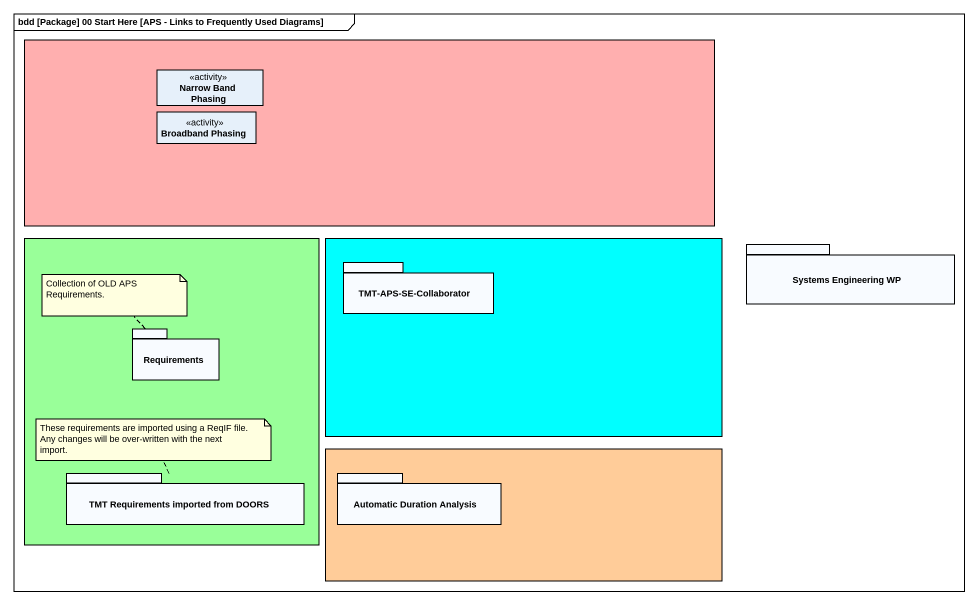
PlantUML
@startuml
mainframe bdd [Package] 00 Start Here [APS - Links to Frequently Used Diagrams]
hide circle
hide empty members
rectangle " " as rectangle1 #FFAFAF {
  class "Narrow Band Phasing" as Narrow_Band_Phasing <<activity>>
  class "Broadband Phasing" as Broadband_Phasing <<activity>>
}
rectangle " " as rectangle2 #99FF99 {
  package Requirements {
  }
  package "TMT Requirements imported from DOORS" as TMT_Requirements_imported {
  }
}
rectangle " " as rectangle3 #00FFFF {
  package "TMT-APS-SE-Collaborator" as TMT_APS_SE_Collaborator {
  }
}
package "Systems Engineering WP" as Systems_Engineering_WP {
}
rectangle " " as rectangle4 #FFCC99 {
  package "Automatic Duration Analysis" as Automatic_Duration_Analysis {
  }
}
note top of Requirements : Collection of OLD APS Requirements.
note top of TMT_Requirements_imported : These requirements are imported using a ReqIF file. Any changes will be over-written with the next import.
@enduml
